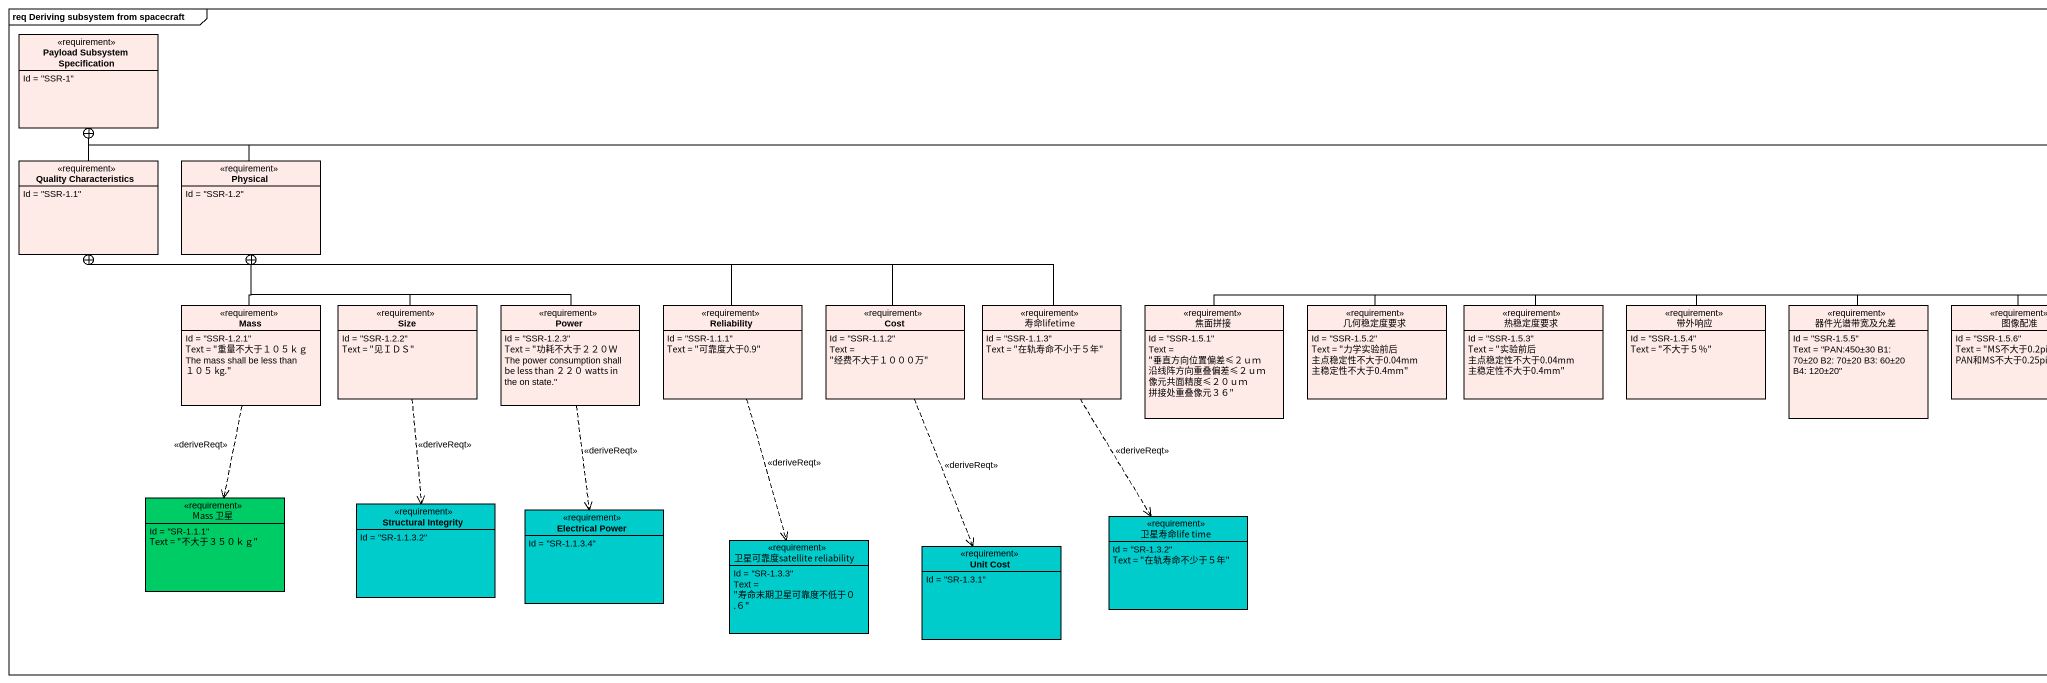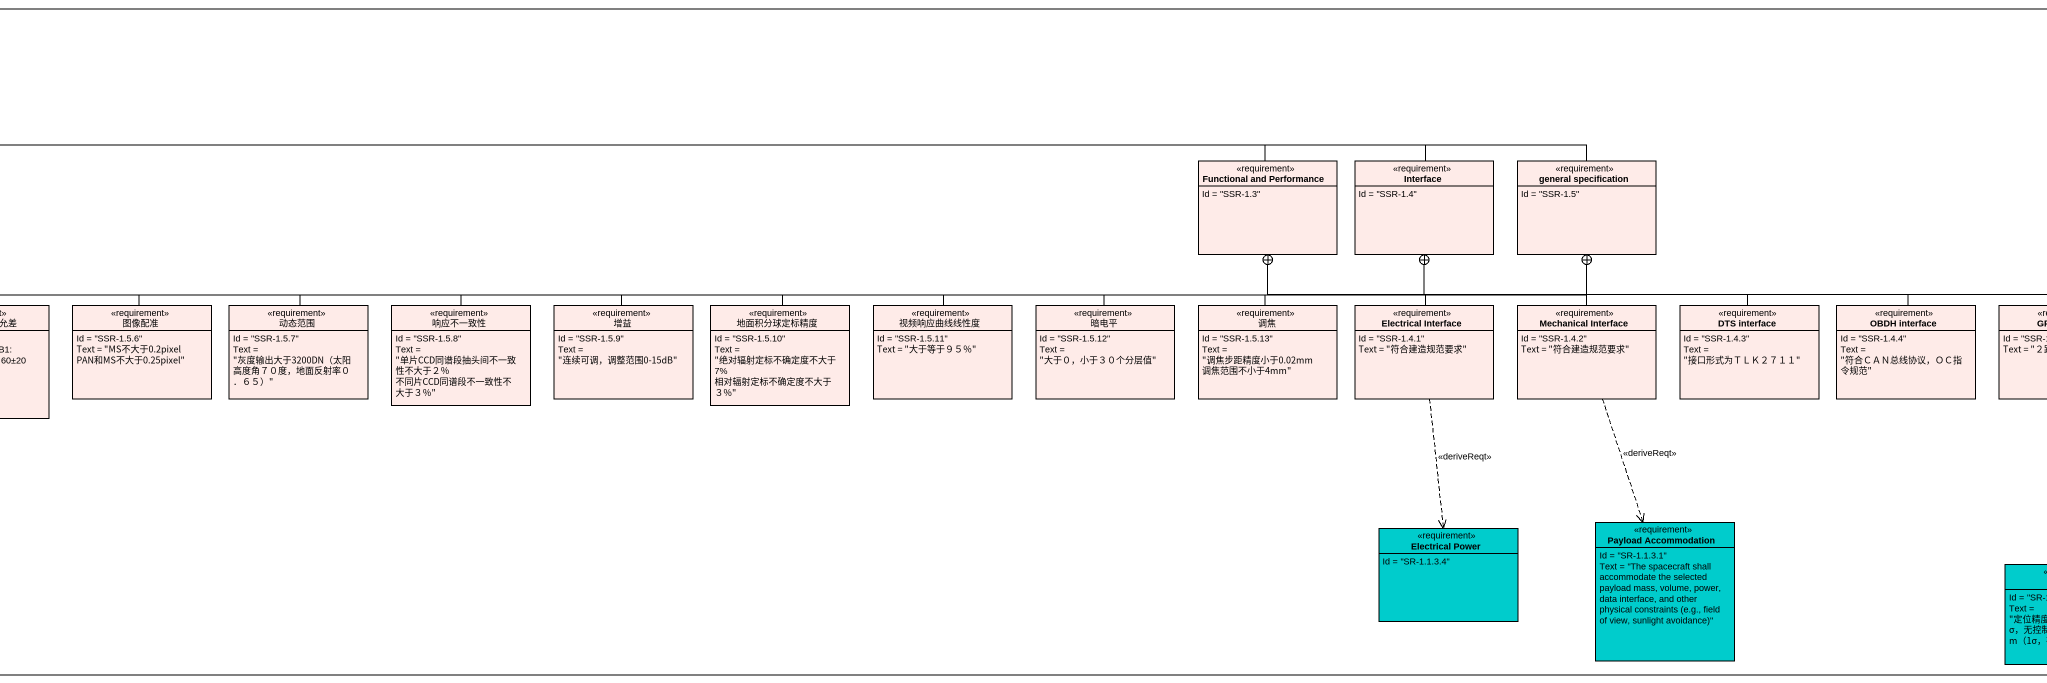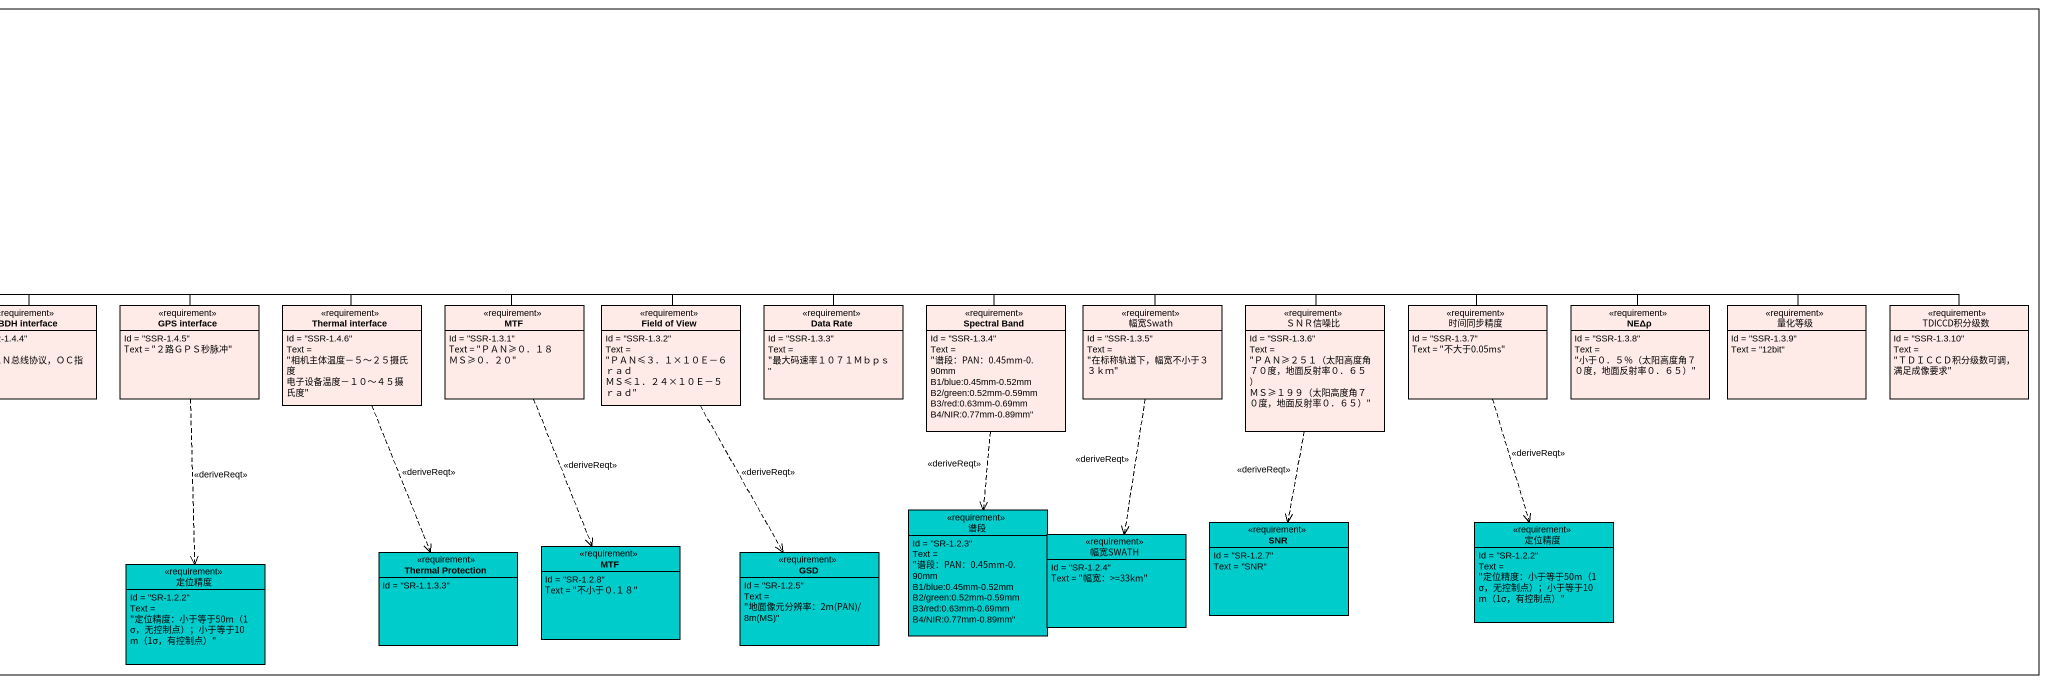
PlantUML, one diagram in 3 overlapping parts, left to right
@startuml
mainframe req Deriving subsystem from spacecraft
hide circle
hide empty members
class "Payload Subsystem Specification" as Payload_Subsystem <<requirement>> #FEEBE8 {
  Id = "SSR-1"
}
class "Quality Characteristics" as Quality_Characteristics <<requirement>> #FEEBE8 {
  Id = "SSR-1.1"
}
class Physical <<requirement>> #FEEBE8 {
  Id = "SSR-1.2"
}
class "Functional and Performance" as Functional_and_Performance <<requirement>> #FEEBE8 {
  Id = "SSR-1.3"
}
class "Interface" as Interface_ <<requirement>> #FEEBE8 {
  Id = "SSR-1.4"
}
class "general specification" as general_specification <<requirement>> #FEEBE8 {
  Id = "SSR-1.5"
}
class Mass <<requirement>> #FEEBE8 {
  Id = "SSR-1.2.1"
  Text = "重量不大于１０５ｋｇ The mass shall be less than １０５ kg."
}
class Size <<requirement>> #FEEBE8 {
  Id = "SSR-1.2.2"
  Text = "见ＩＤＳ"
}
class Power <<requirement>> #FEEBE8 {
  Id = "SSR-1.2.3"
  Text = "功耗不大于２２０Ｗ The power consumption shall be less than ２２０ watts in the on state."
}
class Reliability <<requirement>> #FEEBE8 {
  Id = "SSR-1.1.1"
  Text = "可靠度大于0.9"
}
class Cost <<requirement>> #FEEBE8 {
  Id = "SSR-1.1.2"
  Text = "经费不大于１０００万"
}
class 寿命lifetime <<requirement>> #FEEBE8 {
  Id = "SSR-1.1.3"
  Text = "在轨寿命不小于５年"
}
class 焦面拼接 <<requirement>> #FEEBE8 {
  Id = "SSR-1.5.1"
  Text = "垂直方向位置偏差≤２ｕｍ 沿线阵方向重叠偏差≤２ｕｍ 像元共面精度≤２０ｕｍ 拼接处重叠像元３６"
}
class 几何稳定度要求 <<requirement>> #FEEBE8 {
  Id = "SSR-1.5.2"
  Text = "力学实验前后 主点稳定性不大于0.04mm 主稳定性不大于0.4mm"
}
class 热稳定度要求 <<requirement>> #FEEBE8 {
  Id = "SSR-1.5.3"
  Text = "实验前后 主点稳定性不大于0.04mm 主稳定性不大于0.4mm"
}
class 带外响应 <<requirement>> #FEEBE8 {
  Id = "SSR-1.5.4"
  Text = "不大于５％"
}
class 器件光谱带宽及允差 <<requirement>> #FEEBE8 {
  Id = "SSR-1.5.5"
  Text = "PAN:450±30 B1: 70±20 B2: 70±20 B3: 60±20 B4: 120±20"
}
class 图像配准 <<requirement>> #FEEBE8 {
  Id = "SSR-1.5.6"
  Text = "MS不大于0.2pixel PAN和MS不大于0.25pixel"
}
class 动态范围 <<requirement>> #FEEBE8 {
  Id = "SSR-1.5.7"
  Text = "灰度输出大于3200DN（太阳高度角７０度，地面反射率０．６５）"
}
class 响应不一致性 <<requirement>> #FEEBE8 {
  Id = "SSR-1.5.8"
  Text = "单片CCD同谱段抽头间不一致性不大于２％ 不同片CCD同谱段不一致性不大于３％"
}
class 增益 <<requirement>> #FEEBE8 {
  Id = "SSR-1.5.9"
  Text = "连续可调，调整范围0-15dB"
}
class 地面积分球定标精度 <<requirement>> #FEEBE8 {
  Id = "SSR-1.5.10"
  Text = "绝对辐射定标不确定度不大于7% 相对辐射定标不确定度不大于３%"
}
class 视频响应曲线线性度 <<requirement>> #FEEBE8 {
  Id = "SSR-1.5.11"
  Text = "大于等于９５％"
}
class 暗电平 <<requirement>> #FEEBE8 {
  Id = "SSR-1.5.12"
  Text = "大于０，小于３０个分层值"
}
class 调焦 <<requirement>> #FEEBE8 {
  Id = "SSR-1.5.13"
  Text = "调焦步距精度小于0.02mm 调焦范围不小于4mm"
}
class "Electrical Interface" as Electrical_Interface <<requirement>> #FEEBE8 {
  Id = "SSR-1.4.1"
  Text = "符合建造规范要求"
}
class "Mechanical Interface" as Mechanical_Interface <<requirement>> #FEEBE8 {
  Id = "SSR-1.4.2"
  Text = "符合建造规范要求"
}
class "DTS interface" as DTS_interface <<requirement>> #FEEBE8 {
  Id = "SSR-1.4.3"
  Text = "接口形式为ＴＬＫ２７１１"
}
class "OBDH interface" as OBDH_interface <<requirement>> #FEEBE8 {
  Id = "SSR-1.4.4"
  Text = "符合ＣＡＮ总线协议，ＯＣ指令规范"
}
class "GPS interface" as GPS_interface <<requirement>> #FEEBE8 {
  Id = "SSR-1.4.5"
  Text = "２路ＧＰＳ秒脉冲"
}
class "Thermal interface" as Thermal_interface <<requirement>> #FEEBE8 {
  Id = "SSR-1.4.6"
  Text = "相机主体温度－５～２５摄氏度 电子设备温度－１０～４５摄氏度"
}
class MTF <<requirement>> #FEEBE8 {
  Id = "SSR-1.3.1"
  Text = "ＰＡＮ≥０．１８ ＭＳ≥０．２０"
}
class "Field of View" as Field_of_View <<requirement>> #FEEBE8 {
  Id = "SSR-1.3.2"
  Text = "ＰＡＮ≤３．１×１０Ｅ－６ｒａｄ ＭＳ≤１．２４×１０Ｅ－５ｒａｄ"
}
class "Data Rate" as Data_Rate <<requirement>> #FEEBE8 {
  Id = "SSR-1.3.3"
  Text = "最大码速率１０７１Ｍｂｐｓ"
}
class "Spectral Band" as Spectral_Band <<requirement>> #FEEBE8 {
  Id = "SSR-1.3.4"
  Text = "谱段：PAN：0.45mm-0.90mm B1/blue:0.45mm-0.52mm B2/green:0.52mm-0.59mm B3/red:0.63mm-0.69mm B4/NIR:0.77mm-0.89mm"
}
class 幅宽Swath <<requirement>> #FEEBE8 {
  Id = "SSR-1.3.5"
  Text = "在标称轨道下，幅宽不小于３３ｋｍ"
}
class ＳＮＲ信噪比 <<requirement>> #FEEBE8 {
  Id = "SSR-1.3.6"
  Text = "ＰＡＮ≥２５１（太阳高度角７０度，地面反射率０．６５） ＭＳ≥１９９（太阳高度角７０度，地面反射率０．６５）"
}
class 时间同步精度 <<requirement>> #FEEBE8 {
  Id = "SSR-1.3.7"
  Text = "不大于0.05ms"
}
class NEΔρ <<requirement>> #FEEBE8 {
  Id = "SSR-1.3.8"
  Text = "小于０．５％（太阳高度角７０度，地面反射率０．６５）"
}
class 量化等级 <<requirement>> #FEEBE8 {
  Id = "SSR-1.3.9"
  Text = "12bit"
}
class TDICCD积分级数 <<requirement>> #FEEBE8 {
  Id = "SSR-1.3.10"
  Text = "ＴＤＩＣＣＤ积分级数可调，满足成像要求"
}
class "Mass 卫星" as Mass_卫星 <<requirement>> #00CC66 {
  Id = "SR-1.1.1"
  Text = "不大于３５０ｋｇ"
}
class "Structural Integrity" as Structural_Integrity <<requirement>> #00CCCC {
  Id = "SR-1.1.3.2"
}
class "Electrical Power" as Electrical_Power <<requirement>> #00CCCC {
  Id = "SR-1.1.3.4"
}
class "卫星可靠度satellite reliability" as 卫星可靠度satellite_reliability <<requirement>> #00CCCC {
  Id = "SR-1.3.3"
  Text = "寿命末期卫星可靠度不低于０.６"
}
class "卫星寿命life time" as 卫星寿命life_time <<requirement>> #00CCCC {
  Id = "SR-1.3.2"
  Text = "在轨寿命不少于５年"
}
class "Electrical Power" as Electrical_Power_2 <<requirement>> #00CCCC {
  Id = "SR-1.1.3.4"
}
class "Payload Accommodation" as Payload_Accommodation <<requirement>> #00CCCC {
  Id = "SR-1.1.3.1"
  {field} Text = "The spacecraft shall accommodate the selected payload mass, volume, power, data interface, and other physical constraints (e.g., field of view, sunlight avoidance)"
}
class 谱段 <<requirement>> #00CCCC {
  Id = "SR-1.2.3"
  Text = "谱段：PAN：0.45mm-0.90mm B1/blue:0.45mm-0.52mm B2/green:0.52mm-0.59mm B3/red:0.63mm-0.69mm B4/NIR:0.77mm-0.89mm"
}
class 幅宽SWATH <<requirement>> #00CCCC {
  Id = "SR-1.2.4"
  Text = "幅宽：>=33km"
}
class SNR <<requirement>> #00CCCC {
  Id = "SR-1.2.7"
  Text = "SNR"
}
class 定位精度 <<requirement>> #00CCCC {
  Id = "SR-1.2.2"
  Text = "定位精度：小于等于50m（1σ，无控制点）；小于等于10m（1σ，有控制点）"
}
class "Unit Cost" as Unit_Cost <<requirement>> #00CCCC {
  Id = "SR-1.3.1"
}
class "定位精度" as 定位精度_2 <<requirement>> #00CCCC {
  Id = "SR-1.2.2"
  Text = "定位精度：小于等于50m（1σ，无控制点）；小于等于10m（1σ，有控制点）"
}
class "Thermal Protection" as Thermal_Protection <<requirement>> #00CCCC {
  Id = "SR-1.1.3.3"
}
class "MTF" as MTF_2 <<requirement>> #00CCCC {
  Id = "SR-1.2.8"
  Text = "不小于０.１８"
}
class GSD <<requirement>> #00CCCC {
  Id = "SR-1.2.5"
  {field} Text = "地面像元分辨率：2m(PAN)/8m(MS)"
}
Quality_Characteristics -up-+ Payload_Subsystem
Physical -up-+ Payload_Subsystem
Functional_and_Performance -left-+ Payload_Subsystem
Interface_ -left-+ Payload_Subsystem
general_specification -left-+ Payload_Subsystem
Mass -up-+ Physical
Mass ..> Mass_卫星 : <<deriveReqt>>
Size -up-+ Physical
Size ..> Structural_Integrity : <<deriveReqt>>
Power -left-+ Physical
Power ..> Electrical_Power : <<deriveReqt>>
Reliability -left-+ Quality_Characteristics
Reliability ..> 卫星可靠度satellite_reliability : <<deriveReqt>>
Cost -left-+ Quality_Characteristics
Cost ..> Unit_Cost : <<deriveReqt>>
寿命lifetime -left-+ Quality_Characteristics
寿命lifetime ..> 卫星寿命life_time : <<deriveReqt>>
焦面拼接 -right-+ general_specification
几何稳定度要求 -right-+ general_specification
热稳定度要求 -right-+ general_specification
带外响应 -right-+ general_specification
器件光谱带宽及允差 -right-+ general_specification
图像配准 -right-+ general_specification
动态范围 -right-+ general_specification
响应不一致性 -right-+ general_specification
增益 -right-+ general_specification
地面积分球定标精度 -right-+ general_specification
视频响应曲线线性度 -right-+ general_specification
暗电平 -right-+ general_specification
调焦 -right-+ general_specification
Electrical_Interface -up-+ Interface_
Electrical_Interface ..> Electrical_Power_2 : <<deriveReqt>>
Mechanical_Interface -up-+ Interface_
Mechanical_Interface ..> Payload_Accommodation : <<deriveReqt>>
DTS_interface -left-+ Interface_
OBDH_interface -left-+ Interface_
GPS_interface -left-+ Interface_
GPS_interface ..> 定位精度_2 : <<deriveReqt>>
Thermal_interface -left-+ Interface_
Thermal_interface ..> Thermal_Protection : <<deriveReqt>>
MTF -left-+ Functional_and_Performance
MTF ..> MTF_2 : <<deriveReqt>>
Field_of_View -left-+ Functional_and_Performance
Field_of_View ..> GSD : <<deriveReqt>>
Data_Rate -left-+ Functional_and_Performance
Spectral_Band -left-+ Functional_and_Performance
Spectral_Band ..> 谱段 : <<deriveReqt>>
幅宽Swath -left-+ Functional_and_Performance
幅宽Swath ..> 幅宽SWATH : <<deriveReqt>>
ＳＮＲ信噪比 -left-+ Functional_and_Performance
ＳＮＲ信噪比 ..> SNR : <<deriveReqt>>
时间同步精度 -left-+ Functional_and_Performance
时间同步精度 ..> 定位精度 : <<deriveReqt>>
NEΔρ -left-+ Functional_and_Performance
量化等级 -left-+ Functional_and_Performance
TDICCD积分级数 -left-+ Functional_and_Performance
@enduml
